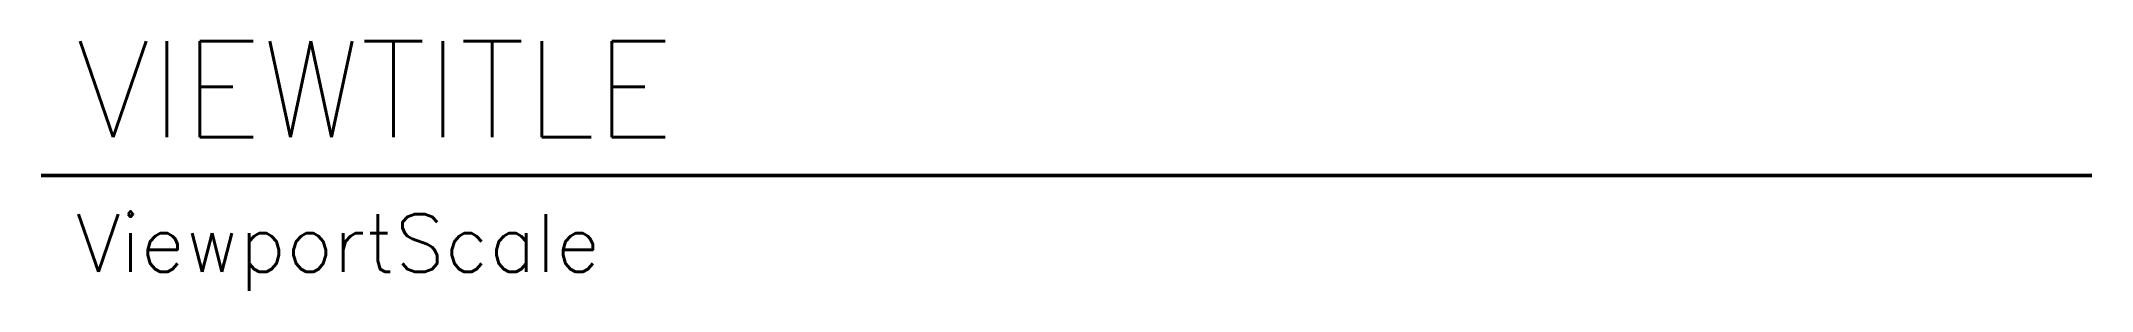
# Model space of a CAD drawing. Header units: millimetres. Extents: x 0 to 8000, y -450 to 525.
import ezdxf
from ezdxf.enums import TextEntityAlignment as Align

# ---------------------------------------------------------------- set-up
doc = ezdxf.new("R2010")
doc.units = ezdxf.units.MM
doc.header["$LTSCALE"] = 0.5
doc.layers.add('A010G', color=213, linetype='Continuous', lineweight=50)
doc.styles.add('RomanS', font='romans.shx')

# ---------------------------------------------------------------- blocks, each defined once
blk = doc.blocks.new('*U9')
blk.add_lwpolyline([(0, 0), (80, 0)])
at = {"color": 0, "linetype": 'ByBlock', "lineweight": -2, "style": 'RomanS'}
blk.add_attdef('TITLE', (1.369, 1.5), '', height=3.75, dxfattribs=at)
blk.add_attdef('SCALE', text='', height=2.25, dxfattribs=at).set_placement((1.369, -1.5), align=Align.TOP_LEFT)

msp = doc.modelspace()

# ---------------------------------------------------------------- block references
at = {"layer": 'A010G', "xscale": 100, "yscale": 100, "zscale": 100}
msp.add_blockref('*U9', (0, 0), dxfattribs=at).add_auto_attribs({'SCALE': 'ViewportScale', 'TITLE': 'VIEWTITLE'})

doc.saveas('drawing.dxf')
